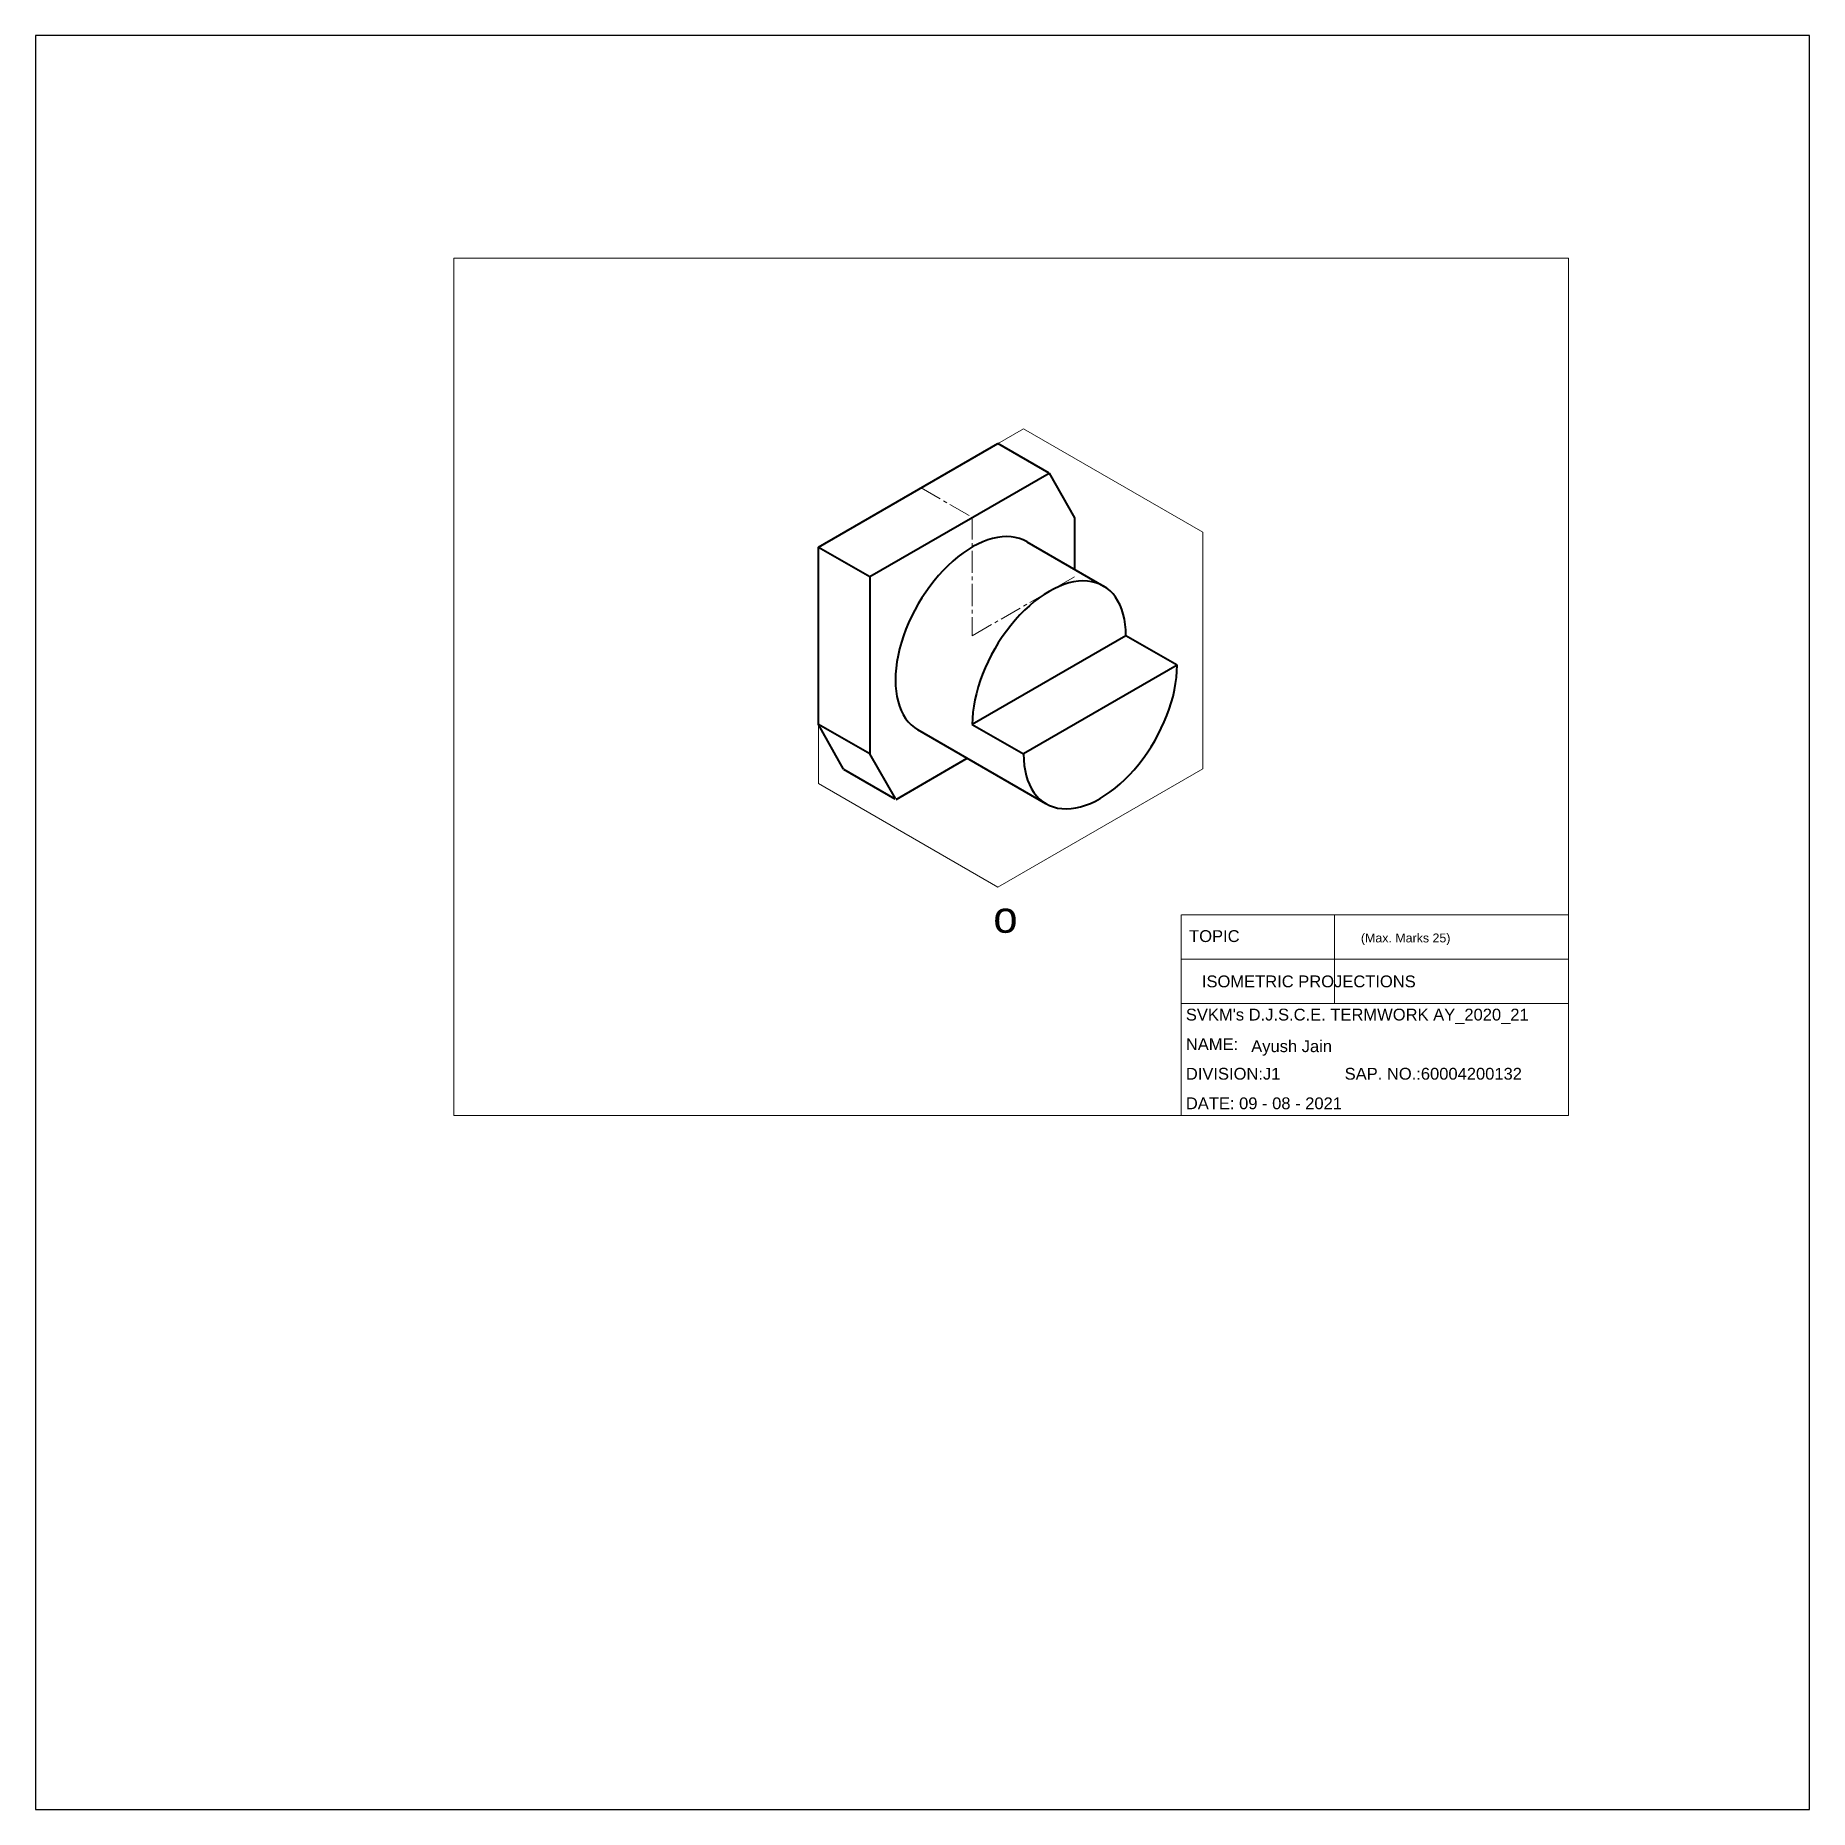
# Model space of a CAD drawing. Header units: millimetres. Extents: x 0 to 600, y 0 to 600.
import ezdxf

# ---------------------------------------------------------------- set-up
doc = ezdxf.new("R2010")
doc.units = ezdxf.units.MM
doc.header["$LTSCALE"] = 10
doc.header["$MEASUREMENT"] = 0
doc.linetypes.add('CENTER2', pattern=[1.125, 0.75, -0.125, 0.125, -0.125])
for name, color, linetype, lineweight in [('center', 1, 'CENTER2', 20), ('H&d', 6, 'Continuous', 20), ('object', 2, 'Continuous', 40), ('pro', 5, 'Continuous', 5), ('TEMPLATE', 6, 'Continuous', 20)]:
    doc.layers.add(name, color=color, linetype=linetype, lineweight=lineweight)
doc.styles.get("Standard").update_dxf_attribs({"font": 'arial.ttf'})

msp = doc.modelspace()

# ---------------------------------------------------------------- linework, layer by layer
msp.add_lwpolyline([(0, 0), (600, 0), (600, 600), (0, 600)], close=True)
at = {"layer": 'center'}
for p, q in [((299.52, 446.99), (316.84, 436.99)), ((316.84, 436.99), (316.84, 396.99)), ((316.84, 396.99), (351.38, 416.93))]:
    msp.add_line(p, q, dxfattribs=at)
at = {"layer": 'H&d'}
msp.add_line((387.47, 302.62), (387.47, 234.69), dxfattribs=at)
at = {"layer": 'object'}
for p, q in [((264.88, 426.99), (325.49, 461.98)), ((342.82, 451.99), (325.5, 461.99)), ((282.2, 416.99), (342.82, 451.99)), ((342.82, 451.99), (351.38, 436.88)), ((351.38, 436.9), (351.38, 419.47)), ((264.88, 426.99), (282.2, 416.99)), ((264.88, 366.99), (264.88, 426.99)), ((335.28, 428.77), (361.26, 413.77)), ((282.2, 416.99), (282.2, 356.99)), ((368.8, 396.99), (316.84, 366.99)), ((386.12, 386.99), (368.8, 396.99)), ((386.12, 386.99), (334.16, 356.99)), ((282.2, 356.99), (264.88, 366.99)), ((273.32, 351.86), (264.88, 366.99)), ((316.84, 366.99), (334.16, 356.99)), ((341.74, 340.18), (298.47, 365.17)), ((290.86, 341.99), (282.2, 356.99)), ((291.07, 341.62), (315.16, 355.53)), ((273.32, 351.86), (290.64, 341.86))]:
    msp.add_line(p, q, dxfattribs=at)
for centre, start_param, end_param in [((316.84, 396.99), 3.133639, 6.283186), ((342.82, 381.99), 2.356194, 5.497787), ((360.14, 371.99), 5.497787, 8.63938), ((342.82, 381.99), 6.281995, 6.284377)]:
    msp.add_ellipse(centre, major_axis=(-18.37, -31.82), ratio=0.57735, start_param=start_param, end_param=end_param, dxfattribs=at)
at = {"layer": 'pro'}
for p, q in [((334.16, 466.99), (264.88, 426.99)), ((394.78, 431.99), (334.16, 466.99)), ((264.88, 346.99), (264.88, 426.99)), ((394.78, 351.99), (394.78, 431.99)), ((394.78, 431.99), (394.78, 351.99)), ((325.5, 311.99), (394.78, 351.99)), ((325.5, 311.99), (264.88, 346.99))]:
    msp.add_line(p, q, dxfattribs=at)
at = {"layer": 'TEMPLATE'}
for p, q in [((387.6, 302.62), (518.52, 302.62)), ((439.37, 302.62), (439.37, 287.59)), ((387.6, 287.59), (518.52, 287.59)), ((439.37, 287.59), (439.37, 272.55)), ((387.41, 272.55), (518.52, 272.55)), ((445.94, 272.55), (518.52, 272.55))]:
    msp.add_line(p, q, dxfattribs=at)
msp.add_lwpolyline([(141.52, 234.69), (518.52, 234.69), (518.52, 524.69), (141.52, 524.69)], close=True, dxfattribs=at)

# ---------------------------------------------------------------- texts
at = {"insert": (411.17, 260.16), "char_height": 4, "attachment_point": 1}
msp.add_mtext_dynamic_manual_height_columns('{\\C6;Ayush Jain}', width=47.7744, gutter_width=12.5, heights=[0], dxfattribs=at)
at = {"layer": 'H&d', "insert": (392.94, 282.08), "char_height": 4, "width": 77.2789, "attachment_point": 1}
msp.add_mtext(' ISOMETRIC PROJECTIONS', dxfattribs=at)
at = {"layer": 'object', "insert": (323.94, 307.12), "char_height": 10.59, "attachment_point": 1}
msp.add_mtext_dynamic_manual_height_columns('o', width=25.5631, gutter_width=52.94, heights=[0], dxfattribs=at)
at = {"layer": 'TEMPLATE', "attachment_point": 1}
for s, width, heights, insert, char_height in [('TOPIC', 48.0663, [0], (390.17, 297.4), 4), ('(Max. Marks 25)', 31.3188, [0], (448.28, 296.27), 3), ("\\pxsm1.5;SVKM's D.J.S.C.E. TERMWORK AY_2020_21 \\PNAME: \\PDIVISION:J1              SAP. NO.:60004200132\\P\\ps*;DATE: 09 - 08 - 2021", 128.8166, [34.35], (389.07, 270.85), 4)]:
    msp.add_mtext_dynamic_manual_height_columns(s, width=width, gutter_width=20, heights=heights, dxfattribs=dict(at, insert=insert, char_height=char_height))

doc.saveas('drawing.dxf')
